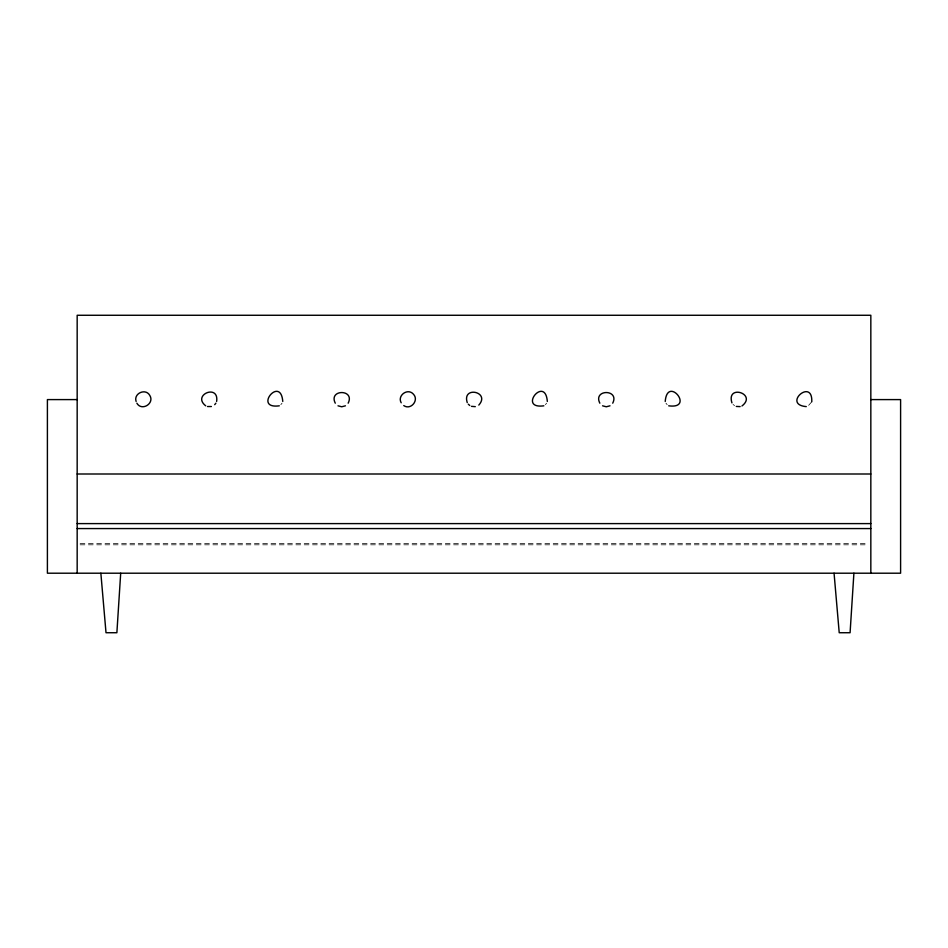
<?xml version="1.0" encoding="UTF-8"?>
<svg xmlns="http://www.w3.org/2000/svg" width="948" height="948" viewBox="0 0 948 948"><rect width="100%" height="100%" fill="white"/><g stroke="black" fill="none" stroke-linecap="round" stroke-linejoin="round"><path stroke-width="0.71" stroke-dasharray="4.74 3.56" d="M811.772 401.774L808.099 405.969M280.845 404.666L282.03 403.184M545.396 404.666L546.581 403.184M80.13 543.441L867.87 543.441M80.13 544.804L867.87 544.804M733.053 404.429L734.534 405.637M665.97 403.184L667.155 404.666"/><path stroke-width="1.42" d="M120.692 573.208L116.877 632.731L106.01 632.731L100.855 573.208M853.899 573.208L850.083 632.731L839.217 632.731L834.062 573.208M216.63 401.454C219.249 383.49 191.614 394.901 205.716 405.815M282.765 401.454C280.679 374.91 252.713 409.406 279.305 405.815M547.328 401.454C545.23 374.91 517.276 409.406 543.856 405.815M811.772 401.774C812.78 377.446 781.91 404.452 806.274 406.609M348.165 403.184C355.227 389.024 328.221 389.024 335.272 403.184M612.728 403.184C619.779 389.024 592.773 389.024 599.835 403.184M214.698 404.666L215.883 403.184M478.799 405.08C490.756 391.82 461.735 385.481 467.257 402.639M741.964 405.969C757.582 393.823 725.967 383.774 731.939 402.888M345.439 405.815L341.718 406.775L337.998 405.815M610.002 405.815L606.282 406.775L602.561 405.815M211.368 406.526L207.517 406.526M740.139 406.609L736.288 406.431M475.304 406.656L471.464 406.348M77.167 399.594L47.4 399.594L47.4 573.208L900.6 573.208L900.6 399.594L870.833 399.594M77.167 474L870.833 474M77.167 523.604L870.833 523.604M77.167 528.569L870.833 528.569M668.695 405.815C695.287 409.406 667.321 374.91 665.235 401.454M403.741 405.578C410.745 410.508 419.3 400.234 413.423 394.178C407.853 387.673 397.022 395.446 401.194 402.793M468.312 404.215L469.746 405.483M136.856 403.184C141.667 411.633 154.915 403.398 149.748 395.352C145.589 387.898 133.348 393.432 136.121 401.454M870.833 573.208L870.833 315.269L77.167 315.269L77.167 573.208"/></g></svg>
